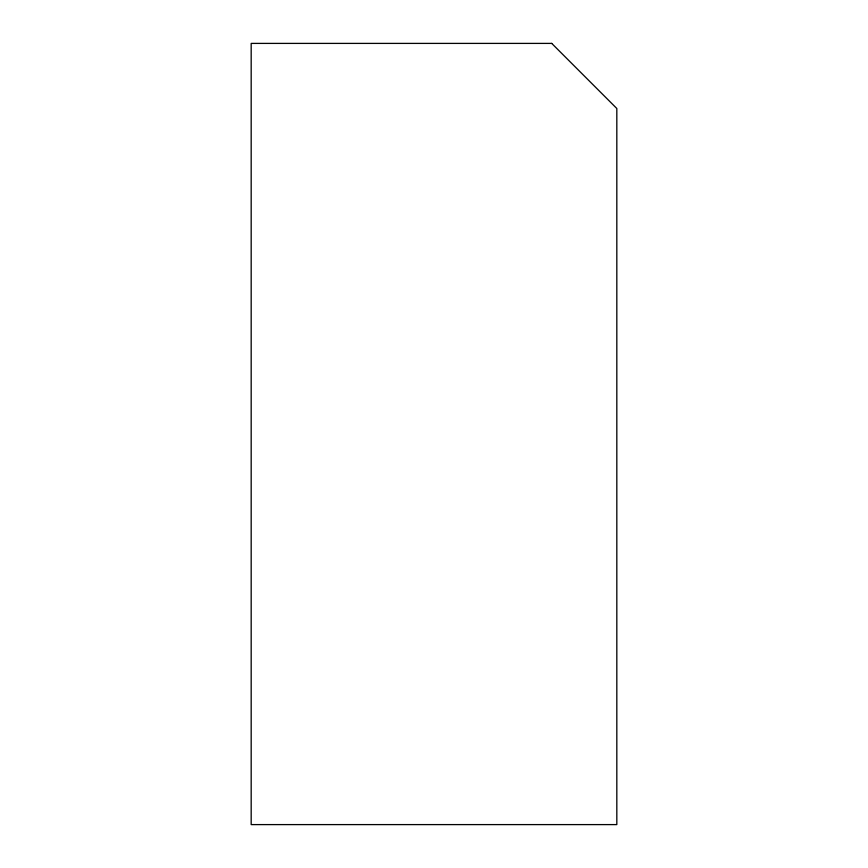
<?xml version="1.0" encoding="UTF-8"?>
<svg xmlns="http://www.w3.org/2000/svg" width="868" height="868" viewBox="0 0 868 868"><rect width="100%" height="100%" fill="white"/><g stroke="black" fill="none" stroke-linecap="round" stroke-linejoin="round"><path stroke-width="1.3" d="M551.722 43.4L251.177 43.4L251.177 824.6L616.822 824.6L616.822 108.5L551.722 43.4"/></g></svg>
